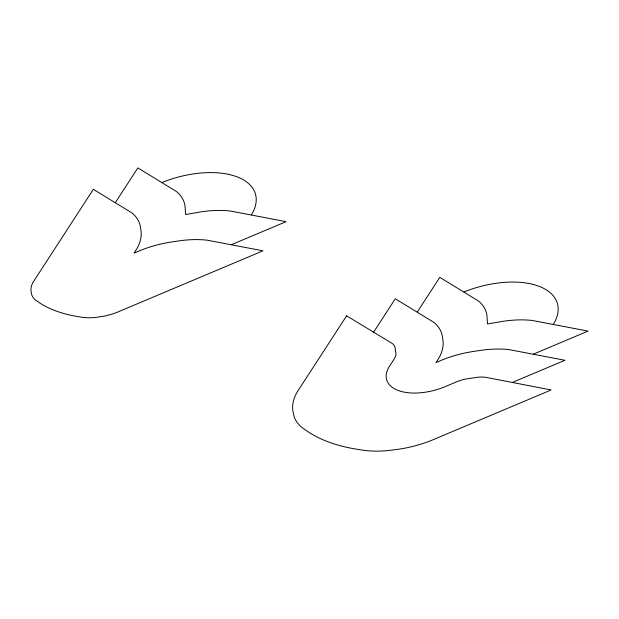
<?xml version="1.0" encoding="UTF-8"?>
<svg xmlns="http://www.w3.org/2000/svg" width="619" height="619" viewBox="0 0 619 619"><rect width="100%" height="100%" fill="white"/><g stroke="black" fill="none" stroke-linecap="round" stroke-linejoin="round"><path stroke-width="0.93" d="M251.376 214.863L253.287 211.474A72.81 38.038 -16.5 0 0 234.284 175.881A72.81 38.038 -16.5 0 0 162.101 182.489M553.316 324.31L555.228 320.928A72.81 38.038 -16.5 0 0 536.224 285.336A72.81 38.038 -16.5 0 0 464.041 291.944M115.374 202.568L137.851 167.911L176.415 191.488A75.425 39.407 -16.5 0 1 184.988 205.887L185.592 214.522L201.353 211.822A75.425 39.407 -16.5 0 1 230.26 211.009L286.11 221.648L231.506 244.66M373.675 332.094L395.286 298.776L433.849 322.352A75.425 39.407 -16.5 0 1 442.423 336.751L442.941 340.427A75.425 39.407 -16.5 0 1 438.902 358.022L435.954 362.564L443.119 359.546A75.425 39.407 -16.5 0 1 473.388 351.46L480.189 350.439A75.425 39.407 -16.5 0 1 509.097 349.627L564.946 360.273L512.447 382.403M417.314 312.015L439.792 277.358L478.355 300.942A75.425 39.407 -16.5 0 1 486.929 315.342L487.532 323.977L503.293 321.269A75.425 39.407 -16.5 0 1 532.201 320.456L588.05 331.103L533.446 354.114M93.345 189.321L33.062 282.264A37.713 19.707 -16.5 0 0 31.043 291.062L31.306 292.895A37.713 19.707 -16.5 0 0 35.593 300.099L37.581 301.492A139.631 72.957 -16.5 0 0 80.377 317.005L83.58 317.493A37.713 19.707 -16.5 0 0 98.034 317.09L101.439 316.572A37.713 19.707 -16.5 0 0 116.573 312.533L263.005 250.819L207.156 240.18A75.425 39.407 -16.5 0 0 178.249 240.992L171.448 242.014A75.425 39.407 -16.5 0 0 141.178 250.091L134.013 253.109L136.961 248.567A75.425 39.407 -16.5 0 0 141 230.972L140.482 227.297A75.425 39.407 -16.5 0 0 131.909 212.897L93.345 189.321M346.609 315.822L297.081 392.183A79.209 41.388 -16.5 0 0 292.833 410.66L294.126 416.703A79.209 41.388 -16.5 0 0 302.103 427.621L305.74 430.166A174.032 90.931 -16.5 0 0 359.43 449.626L365.28 450.524A79.209 41.388 -16.5 0 0 387.703 450.624L399.046 449.162A79.209 41.388 -16.5 0 0 430.839 440.674L551.15 389.97L485.389 377.25A26.803 14.005 -16.5 0 0 477.806 377.219L465.596 379.052A26.803 14.005 -16.5 0 0 457.557 381.436L445.525 386.504A45.148 23.592 -16.5 0 1 398.489 390.589A45.148 23.592 -16.5 0 1 389.521 366.2L394.473 358.563A26.803 14.005 -16.5 0 0 395.974 353.813L395.038 347.213A26.803 14.005 -16.5 0 0 392.338 343.522L346.609 315.822"/></g></svg>
